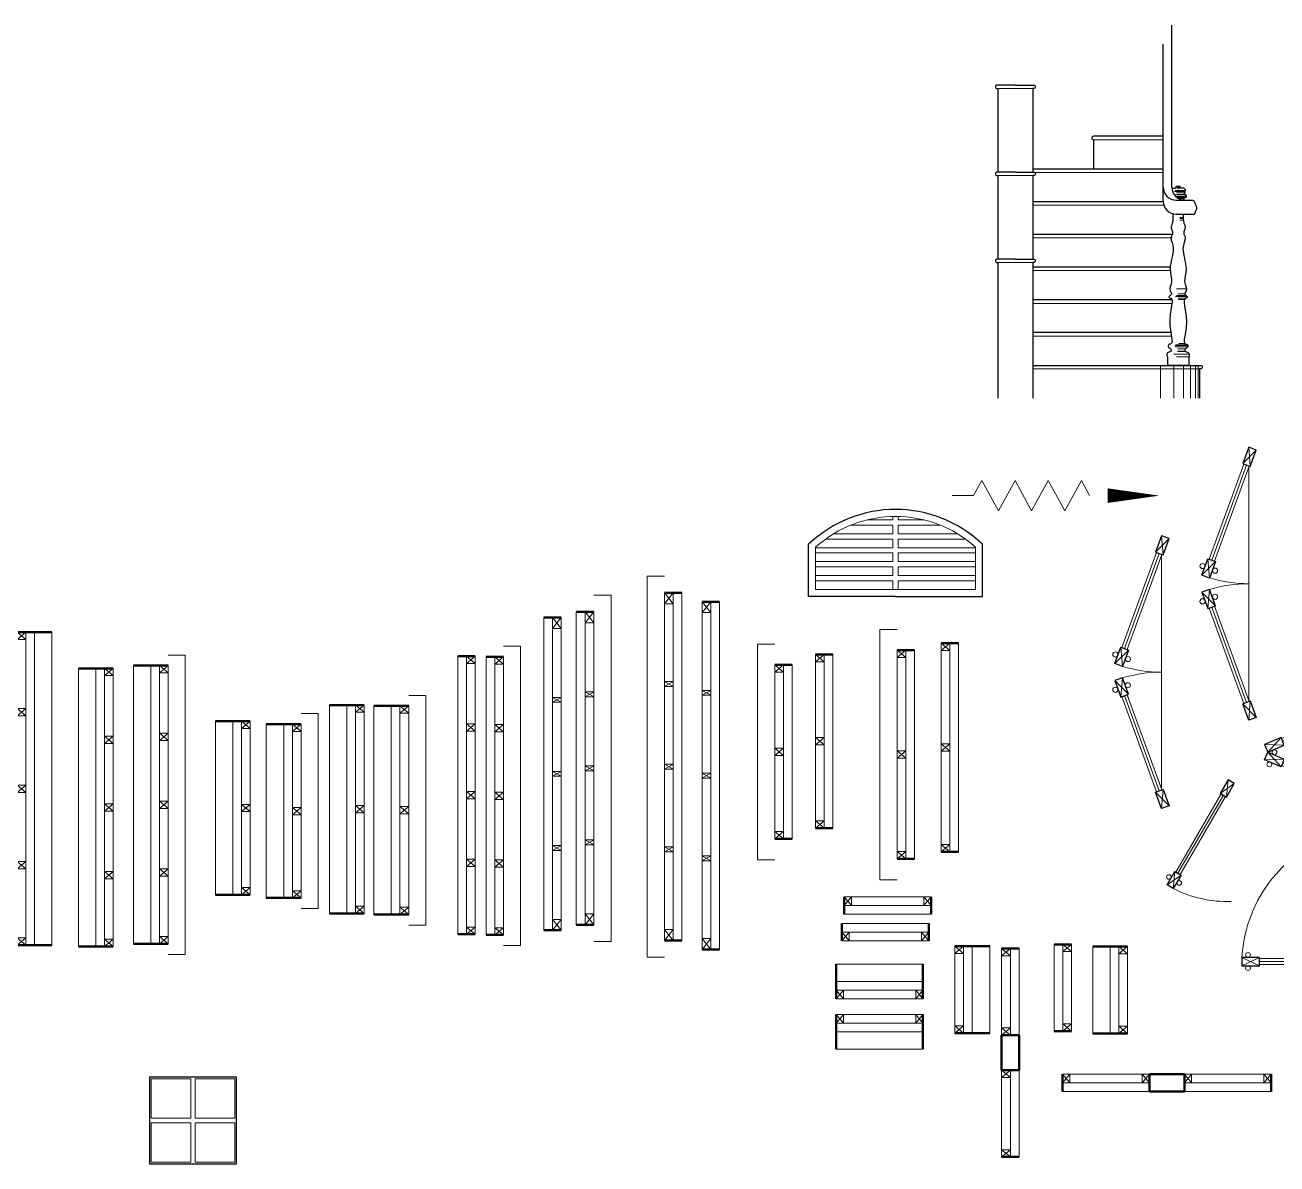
# Model space of a CAD drawing. Header units: millimetres. Extents: x -37049 to 129367, y 25385 to 90033.
# Drawn here: x 39262 to 46464, y 49286 to 55837 of the extents above; entities that cross this region are included whole.
import ezdxf

# ---------------------------------------------------------------- set-up
doc = ezdxf.new("R2010")
doc.units = ezdxf.units.MM
doc.header["$MEASUREMENT"] = 0
for name, color, linetype, lineweight in [('NCUA', 4, 'Continuous', 20), ('NCUAMANH', 32, 'Continuous', 9), ('NMANH3', 25, 'Continuous', 9), ('NSMANH1', 44, 'Continuous', 5), ('NTHAY1', 61, 'Continuous', 25), ('NTHAY2', 51, 'Continuous', 25), ('NTHAY4', 21, 'Continuous', 25), ('Ntuong1', 140, 'Continuous', 50), ('Ntuong2', 150, 'Continuous', 50)]:
    doc.layers.add(name, color=color, linetype=linetype, lineweight=lineweight)

# ---------------------------------------------------------------- blocks, each defined once
blk = doc.blocks.new('A$C45144634')
at = {"layer": 'NMANH3'}
for p, q in [((335.7, 440), (485, 440)), ((485, 440), (484.3, 459.5)), ((515, 440), (515.7, 459.5)), ((664.3, 440), (515, 440)), ((243.1, 410), (485, 410)), ((485, 410), (485, 360)), ((756.9, 410), (515, 410)), ((515, 410), (515, 360)), ((98.5, 330), (485, 330)), ((143.6, 360), (485, 360)), ((485, 330), (485, 280)), ((856.4, 360), (515, 360)), ((901.5, 330), (515, 330)), ((515, 330), (515, 280)), ((40, 40), (40, 282.6)), ((40, 280), (485, 280)), ((40, 250), (485, 250)), ((485, 250), (485, 200)), ((960, 280), (515, 280)), ((960, 250), (515, 250)), ((515, 250), (515, 200)), ((960, 40), (960, 282.6)), ((40, 200), (485, 200)), ((40, 170), (485, 170)), ((485, 170), (485, 120)), ((960, 200), (515, 200)), ((960, 170), (515, 170)), ((515, 170), (515, 120)), ((40, 120), (485, 120)), ((40, 90), (485, 90)), ((485, 90), (485, 40)), ((960, 120), (515, 120)), ((960, 90), (515, 90)), ((515, 90), (515, 40)), ((510, 40), (40, 40)), ((510, 40), (960, 40))]:
    blk.add_line(p, q, dxfattribs=at)
blk.add_arc((500, -225), 685, 47.81452, 132.18548, dxfattribs=at)
at = {"layer": 'NTHAY2'}
for p, q in [((0, 0), (0, 300)), ((1000, 0), (1000, 300)), ((500, 0), (0, 0)), ((500, 0), (1000, 0))]:
    blk.add_line(p, q, dxfattribs=at)
blk.add_arc((500, -225), 725, 46.39718, 133.60282, dxfattribs=at)
blk = doc.blocks.new('A$C323E2492')
at = {"layer": 'NCUA', "color": 52, "lineweight": 13}
for points in [[(237.5, 490), (10, 490), (10, 262.5), (237.5, 262.5)], [(490, 490), (262.5, 490), (262.5, 262.5), (490, 262.5)], [(237.5, 237.5), (10, 237.5), (10, 10), (237.5, 10)], [(490, 237.5), (262.5, 237.5), (262.5, 10), (490, 10)]]:
    blk.add_lwpolyline(points, close=True, dxfattribs=at)
at = {"layer": 'NTHAY2'}
blk.add_lwpolyline([(500, 500), (0, 500), (0, 0), (500, 0)], close=True, dxfattribs=at)
blk = doc.blocks.new('A$C58437259')
at = {"layer": 'NCUA'}
for p, q in [((0, 0), (0, 1600)), ((200, 1600), (0, 1600)), ((100, 0), (100, 1600)), ((200, 1558), (150, 1600)), ((200, 1600), (150, 1558)), ((200, 0), (200, 1600)), ((150, 1558), (150, 1210.5)), ((200, 1168.5), (150, 1210.5)), ((200, 1210.5), (150, 1168.5)), ((150, 1168.5), (150, 821)), ((200, 821), (150, 779)), ((200, 779), (150, 821)), ((150, 431.5), (150, 779)), ((200, 389.5), (150, 431.5)), ((200, 431.5), (150, 389.5)), ((150, 42), (150, 389.5)), ((200, 0), (0, 0)), ((200, 0), (150, 42)), ((200, 42), (150, 0))]:
    blk.add_line(p, q, dxfattribs=at)
for points in [[(200, 1600), (200, 1558), (150, 1558), (150, 1600)], [(200, 1168.5), (200, 1210.5), (150, 1210.5), (150, 1168.5)], [(200, 821), (200, 779), (150, 779), (150, 821)], [(200, 431.5), (200, 389.5), (150, 389.5), (150, 431.5)], [(200, 0), (200, 42), (150, 42), (150, 0)]]:
    blk.add_lwpolyline(points, close=True, dxfattribs=at)
at = {"layer": 'Ntuong1'}
for p, q in [((200, 1600), (0, 1600)), ((0, 1600), (200, 1600)), ((200, 0), (0, 0)), ((0, 0), (200, 0))]:
    blk.add_line(p, q, dxfattribs=at)
blk = doc.blocks.new('A$C73177C0D')
at = {"layer": 'NCUA'}
for p, q in [((0, 61), (0, 1661)), ((200, 1661), (0, 1661)), ((100, 61), (100, 1661)), ((200, 1619), (150, 1661)), ((200, 1661), (150, 1619)), ((200, 61), (200, 1661)), ((150, 1619), (150, 1271.5)), ((200, 1229.5), (150, 1271.5)), ((200, 1271.5), (150, 1229.5)), ((150, 1229.5), (150, 882)), ((200, 882), (150, 840)), ((200, 840), (150, 882)), ((150, 492.5), (150, 840)), ((200, 450.5), (150, 492.5)), ((200, 492.5), (150, 450.5)), ((150, 103), (150, 450.5)), ((200, 61), (150, 103)), ((200, 103), (150, 61)), ((200, 61), (0, 61))]:
    blk.add_line(p, q, dxfattribs=at)
for points in [[(200, 1661), (200, 1619), (150, 1619), (150, 1661)], [(200, 1229.5), (200, 1271.5), (150, 1271.5), (150, 1229.5)], [(200, 882), (200, 840), (150, 840), (150, 882)], [(200, 492.5), (200, 450.5), (150, 450.5), (150, 492.5)], [(200, 61), (200, 103), (150, 103), (150, 61)]]:
    blk.add_lwpolyline(points, close=True, dxfattribs=at)
for points in [[(200, 1722), (298, 1722), (298, 861)], [(200, 0), (298, 0), (298, 861)]]:
    blk.add_lwpolyline(points, dxfattribs=at)
at = {"layer": 'Ntuong1'}
for p, q in [((200, 1661), (0, 1661)), ((0, 1661), (200, 1661)), ((200, 61), (0, 61)), ((0, 61), (200, 61))]:
    blk.add_line(p, q, dxfattribs=at)
blk = doc.blocks.new('A$C170B5E19')
at = {"layer": 'NCUA'}
for p, q in [((0, 1000), (0, 0)), ((200, 1000), (0, 1000)), ((100, 0), (100, 1000)), ((200, 958), (150, 1000)), ((200, 1000), (150, 958)), ((150, 958), (150, 521)), ((200, 1000), (200, 0)), ((200, 479), (150, 521)), ((200, 521), (150, 479)), ((150, 479), (150, 42)), ((200, 0), (0, 0)), ((200, 42), (150, 0)), ((200, 0), (150, 42))]:
    blk.add_line(p, q, dxfattribs=at)
for points in [[(200, 1000), (200, 958), (150, 958), (150, 1000)], [(200, 479), (200, 521), (150, 521), (150, 479)], [(200, 0), (200, 42), (150, 42), (150, 0)]]:
    blk.add_lwpolyline(points, close=True, dxfattribs=at)
at = {"layer": 'Ntuong1'}
for p, q in [((200, 1000), (0, 1000)), ((0, 1000), (200, 1000)), ((200, 0), (0, 0)), ((0, 0), (200, 0))]:
    blk.add_line(p, q, dxfattribs=at)
blk = doc.blocks.new('A$C53C81964')
at = {"layer": 'NCUA'}
for p, q in [((0, 1061), (0, 61)), ((200, 1061), (0, 1061)), ((100, 61), (100, 1061)), ((200, 1019), (150, 1061)), ((200, 1061), (150, 1019)), ((150, 1019), (150, 582)), ((200, 1061), (200, 61)), ((200, 540), (150, 582)), ((200, 582), (150, 540)), ((150, 540), (150, 103)), ((200, 103), (150, 61)), ((200, 61), (150, 103)), ((200, 61), (0, 61))]:
    blk.add_line(p, q, dxfattribs=at)
for points in [[(200, 1122), (298, 1122), (298, 561)], [(200, 0), (298, 0), (298, 561)]]:
    blk.add_lwpolyline(points, dxfattribs=at)
for points in [[(200, 1061), (200, 1019), (150, 1019), (150, 1061)], [(200, 540), (200, 582), (150, 582), (150, 540)], [(200, 61), (200, 103), (150, 103), (150, 61)]]:
    blk.add_lwpolyline(points, close=True, dxfattribs=at)
at = {"layer": 'Ntuong1'}
for p, q in [((200, 1061), (0, 1061)), ((0, 1061), (200, 1060.6)), ((0, 61), (200, 61))]:
    blk.add_line(p, q, dxfattribs=at)
blk = doc.blocks.new('A$C7F076B65')
at = {"layer": 'NCUA'}
for p, q in [((0, 1200), (0, 0)), ((200, 1200), (0, 1200)), ((100, 0), (100, 1200)), ((200, 1158), (150, 1200)), ((200, 1200), (150, 1158)), ((150, 1158), (150, 621)), ((200, 1200), (200, 0)), ((200, 579), (150, 621)), ((200, 621), (150, 579)), ((150, 579), (150, 42)), ((200, 0), (0, 0)), ((200, 42), (150, 0)), ((200, 0), (150, 42))]:
    blk.add_line(p, q, dxfattribs=at)
for points in [[(200, 1200), (200, 1158), (150, 1158), (150, 1200)], [(200, 579), (200, 621), (150, 621), (150, 579)], [(200, 0), (200, 42), (150, 42), (150, 0)]]:
    blk.add_lwpolyline(points, close=True, dxfattribs=at)
at = {"layer": 'Ntuong1'}
for p, q in [((200, 1200), (0, 1200)), ((0, 1200), (200, 1200)), ((0, 0), (200, 0))]:
    blk.add_line(p, q, dxfattribs=at)
blk = doc.blocks.new('A$C4C667D41')
at = {"layer": 'NCUA'}
for p, q in [((0, 1261), (0, 61)), ((200, 1261), (0, 1261)), ((100, 61), (100, 1261)), ((200, 1219), (150, 1261)), ((200, 1261), (150, 1219)), ((200, 1261), (200, 61)), ((150, 1219), (150, 682)), ((200, 640), (150, 682)), ((200, 682), (150, 640)), ((150, 640), (150, 103)), ((200, 103), (150, 61)), ((200, 61), (150, 103)), ((200, 61), (0, 61))]:
    blk.add_line(p, q, dxfattribs=at)
for points in [[(200, 1322), (298, 1322), (298, 661)], [(200, 0), (298, 0), (298, 661)]]:
    blk.add_lwpolyline(points, dxfattribs=at)
for points in [[(200, 1261), (200, 1219), (150, 1219), (150, 1261)], [(200, 640), (200, 682), (150, 682), (150, 640)], [(200, 61), (200, 103), (150, 103), (150, 61)]]:
    blk.add_lwpolyline(points, close=True, dxfattribs=at)
at = {"layer": 'Ntuong1'}
for p, q in [((200, 1261), (0, 1261)), ((0, 1261), (200, 1261)), ((0, 61), (200, 61))]:
    blk.add_line(p, q, dxfattribs=at)
blk = doc.blocks.new('A$C469572CA')
at = {"layer": 'NCUA'}
for p, q in [((0, 1800), (0, 0)), ((100, 1800), (0, 1800)), ((100, 1800), (50, 1737.1)), ((100, 1737.1), (50, 1800)), ((50, 1737.1), (50, 62.9)), ((100, 62.9), (100, 1737.1)), ((100, 1311.5), (50, 1339.9)), ((100, 1339.9), (50, 1311.5)), ((100, 885.8), (50, 914.2)), ((100, 914.2), (50, 885.8)), ((100, 488.5), (50, 460.1)), ((100, 460.1), (50, 488.5)), ((100, 0), (0, 0)), ((100, 0), (50, 62.9)), ((100, 62.9), (50, 0))]:
    blk.add_line(p, q, dxfattribs=at)
for points in [[(100, 1737.1), (50, 1737.1), (50, 1800), (100, 1800)], [(100, 1311.5), (50, 1311.5), (50, 1339.9), (100, 1339.9)], [(100, 885.8), (50, 885.8), (50, 914.2), (100, 914.2)], [(100, 488.5), (50, 488.5), (50, 460.1), (100, 460.1)], [(100, 0), (50, 0), (50, 62.9), (100, 62.9)]]:
    blk.add_lwpolyline(points, close=True, dxfattribs=at)
at = {"layer": 'Ntuong1'}
for p, q in [((0, 1800), (100, 1800)), ((0, 0), (100, 0))]:
    blk.add_line(p, q, dxfattribs=at)
blk = doc.blocks.new('A$C75F133D4')
at = {"layer": 'NCUA'}
for p, q in [((0, 1896), (0, 96)), ((100, 1896), (0, 1896)), ((100, 1896), (50, 1833.1)), ((100, 1833.1), (50, 1896)), ((50, 1833.1), (50, 158.9)), ((100, 158.9), (100, 1833.1)), ((100, 1407.5), (50, 1435.9)), ((100, 1435.9), (50, 1407.5)), ((100, 981.8), (50, 1010.2)), ((100, 1010.2), (50, 981.8)), ((100, 584.6), (50, 556.2)), ((100, 556.2), (50, 584.6)), ((100, 96), (50, 158.9)), ((100, 158.9), (50, 96)), ((100, 96), (0, 96))]:
    blk.add_line(p, q, dxfattribs=at)
for points in [[(100, 1992.1), (200, 1992.1), (200, 996)], [(100, 0), (200, 0), (200, 996)]]:
    blk.add_lwpolyline(points, dxfattribs=at)
for points in [[(100, 1833.1), (50, 1833.1), (50, 1896), (100, 1896)], [(100, 1407.5), (50, 1407.5), (50, 1435.9), (100, 1435.9)], [(100, 981.8), (50, 981.8), (50, 1010.2), (100, 1010.2)], [(100, 584.6), (50, 584.6), (50, 556.2), (100, 556.2)], [(100, 96), (50, 96), (50, 158.9), (100, 158.9)]]:
    blk.add_lwpolyline(points, close=True, dxfattribs=at)
at = {"layer": 'Ntuong1'}
for p, q in [((0, 1896), (100, 1896)), ((0, 96), (100, 96))]:
    blk.add_line(p, q, dxfattribs=at)
blk = doc.blocks.new('A$C481375D1')
at = {"layer": 'NCUA'}
for p, q in [((100, 2096), (150, 2033.1)), ((100, 2033.1), (150, 2096)), ((200, 2096), (100, 2096)), ((200, 2096), (200, 96)), ((100, 158.9), (100, 2033.1)), ((150, 2033.1), (150, 158.9)), ((100, 1585.9), (150, 1557.5)), ((100, 1557.5), (150, 1585.9)), ((100, 1081.8), (150, 1110.2)), ((100, 1110.2), (150, 1081.8)), ((100, 634.6), (150, 606.2)), ((100, 606.2), (150, 634.6)), ((100, 96), (150, 158.9)), ((100, 158.9), (150, 96)), ((200, 96), (100, 96))]:
    blk.add_line(p, q, dxfattribs=at)
for points in [[(100, 2192.1), (0, 2192.1), (0, 1096)], [(100, 0), (0, 0), (0, 1096)]]:
    blk.add_lwpolyline(points, dxfattribs=at)
for points in [[(100, 2033.1), (150, 2033.1), (150, 2096), (100, 2096)], [(100, 1557.5), (150, 1557.5), (150, 1585.9), (100, 1585.9)], [(100, 1081.8), (150, 1081.8), (150, 1110.2), (100, 1110.2)], [(100, 634.6), (150, 634.6), (150, 606.2), (100, 606.2)], [(100, 96), (150, 96), (150, 158.9), (100, 158.9)]]:
    blk.add_lwpolyline(points, close=True, dxfattribs=at)
at = {"layer": 'Ntuong1'}
for p, q in [((200, 2096), (100, 2096)), ((200, 96), (100, 96))]:
    blk.add_line(p, q, dxfattribs=at)
blk = doc.blocks.new('A$C709969EC')
at = {"layer": 'NCUA'}
for p, q in [((0, 2000), (50, 1937.1)), ((0, 1937.1), (50, 2000)), ((100, 2000), (0, 2000)), ((100, 2000), (100, 0)), ((0, 62.9), (0, 1937.1)), ((50, 1937.1), (50, 62.9)), ((0, 1489.9), (50, 1461.5)), ((0, 1461.5), (50, 1489.9)), ((0, 985.8), (50, 1014.2)), ((0, 1014.2), (50, 985.8)), ((0, 538.5), (50, 510.1)), ((0, 510.1), (50, 538.5)), ((0, 0), (50, 62.9)), ((0, 62.9), (50, 0)), ((100, 0), (0, 0))]:
    blk.add_line(p, q, dxfattribs=at)
for points in [[(0, 1937.1), (50, 1937.1), (50, 2000), (0, 2000)], [(0, 1461.5), (50, 1461.5), (50, 1489.9), (0, 1489.9)], [(0, 985.8), (50, 985.8), (50, 1014.2), (0, 1014.2)], [(0, 538.5), (50, 538.5), (50, 510.1), (0, 510.1)], [(0, 0), (50, 0), (50, 62.9), (0, 62.9)]]:
    blk.add_lwpolyline(points, close=True, dxfattribs=at)
at = {"layer": 'Ntuong1'}
for p, q in [((100, 2000), (0, 2000)), ((100, 0), (0, 0))]:
    blk.add_line(p, q, dxfattribs=at)
blk = doc.blocks.new('A$C072D05A1')
at = {"layer": 'NCUA'}
for p, q in [((0, 1000), (0, 0)), ((0, 1000), (50, 958)), ((0, 958), (50, 1000)), ((100, 1000), (0, 1000)), ((50, 958), (50, 521)), ((100, 0), (100, 1000)), ((0, 521), (50, 479)), ((0, 479), (50, 521)), ((50, 479), (50, 42)), ((0, 0), (50, 42)), ((0, 42), (50, 0)), ((100, 0), (0, 0))]:
    blk.add_line(p, q, dxfattribs=at)
for points in [[(0, 1000), (0, 958), (50, 958), (50, 1000)], [(0, 479), (0, 521), (50, 521), (50, 479)], [(0, 0), (0, 42), (50, 42), (50, 0)]]:
    blk.add_lwpolyline(points, close=True, dxfattribs=at)
at = {"layer": 'Ntuong1'}
for p, q in [((0, 1000), (100, 1000)), ((0, 0), (100, 0))]:
    blk.add_line(p, q, dxfattribs=at)
blk = doc.blocks.new('A$C752A5414')
at = {"layer": 'NCUA'}
for p, q in [((0, 1200), (0, 0)), ((0, 1200), (50, 1158)), ((0, 1158), (50, 1200)), ((100, 1200), (0, 1200)), ((50, 1158), (50, 621)), ((100, 0), (100, 1200)), ((0, 621), (50, 579)), ((0, 579), (50, 621)), ((50, 579), (50, 42)), ((0, 0), (50, 42)), ((0, 42), (50, 0)), ((100, 0), (0, 0))]:
    blk.add_line(p, q, dxfattribs=at)
for points in [[(0, 1200), (0, 1158), (50, 1158), (50, 1200)], [(0, 579), (0, 621), (50, 621), (50, 579)], [(0, 0), (0, 42), (50, 42), (50, 0)]]:
    blk.add_lwpolyline(points, close=True, dxfattribs=at)
at = {"layer": 'Ntuong1'}
for p, q in [((0, 1200), (100, 1200)), ((0, 0), (100, 0))]:
    blk.add_line(p, q, dxfattribs=at)
blk = doc.blocks.new('A$C0E592BB2')
at = {"layer": 'NCUA'}
for p, q in [((0, 100), (42, 50)), ((42, 100), (0, 50)), ((0, 100), (0, 0)), ((42, 100), (458, 100)), ((458, 100), (500, 50)), ((500, 100), (458, 50)), ((500, 100), (500, 0)), ((0, 0), (500, 0)), ((42, 50), (458, 50))]:
    blk.add_line(p, q, dxfattribs=at)
for points in [[(0, 100), (42, 100), (42, 50), (0, 50)], [(458, 100), (500, 100), (500, 50), (458, 50)]]:
    blk.add_lwpolyline(points, close=True, dxfattribs=at)
at = {"layer": 'Ntuong1'}
for p, q in [((0, 0), (0, 100)), ((500, 0), (500, 100))]:
    blk.add_line(p, q, dxfattribs=at)
blk = doc.blocks.new('A$C3B9C2EAB')
at = {"layer": 'NCUA'}
for p, q in [((0, 100), (500, 100)), ((0, 100), (0, 0)), ((500, 100), (500, 0)), ((0, 0), (42, 50)), ((42, 0), (0, 50)), ((42, 50), (458, 50)), ((42, 0), (458, 0)), ((458, 0), (500, 50)), ((500, 0), (458, 50))]:
    blk.add_line(p, q, dxfattribs=at)
for points in [[(0, 0), (42, 0), (42, 50), (0, 50)], [(458, 0), (500, 0), (500, 50), (458, 50)]]:
    blk.add_lwpolyline(points, close=True, dxfattribs=at)
at = {"layer": 'Ntuong1'}
for p, q in [((0, 100), (0, 0)), ((500, 100), (500, 0))]:
    blk.add_line(p, q, dxfattribs=at)
blk = doc.blocks.new('A$C1D0C2B6E')
at = {"layer": 'NCUA'}
for p, q in [((0, 200), (500, 200)), ((0, 200), (0, 0)), ((500, 200), (500, 0)), ((0, 100), (500, 100)), ((0, 0), (42, 50)), ((42, 0), (0, 50)), ((42, 50), (458, 50)), ((42, 0), (458, 0)), ((458, 0), (500, 50)), ((500, 0), (458, 50))]:
    blk.add_line(p, q, dxfattribs=at)
for points in [[(0, 0), (42, 0), (42, 50), (0, 50)], [(458, 0), (500, 0), (500, 50), (458, 50)]]:
    blk.add_lwpolyline(points, close=True, dxfattribs=at)
at = {"layer": 'Ntuong1'}
for p, q in [((0, 200), (0, 0)), ((500, 200), (500, 0))]:
    blk.add_line(p, q, dxfattribs=at)
blk = doc.blocks.new('A$C23290507')
at = {"layer": 'NCUA'}
for p, q in [((0, 200), (42, 150)), ((42, 200), (0, 150)), ((0, 200), (0, 0)), ((42, 200), (458, 200)), ((42, 150), (458, 150)), ((458, 200), (500, 150)), ((500, 200), (458, 150)), ((500, 200), (500, 0)), ((0, 100), (500, 100)), ((0, 0), (500, 0))]:
    blk.add_line(p, q, dxfattribs=at)
for points in [[(0, 200), (42, 200), (42, 150), (0, 150)], [(458, 200), (500, 200), (500, 150), (458, 150)]]:
    blk.add_lwpolyline(points, close=True, dxfattribs=at)
at = {"layer": 'Ntuong1'}
for p, q in [((0, 0), (0, 200)), ((500, 0), (500, 200))]:
    blk.add_line(p, q, dxfattribs=at)
blk = doc.blocks.new('A$C2F32008E')
at = {"layer": 'NCUA'}
for p, q in [((0, 500), (50, 458)), ((0, 458), (50, 500)), ((0, 500), (200, 500)), ((0, 458), (0, 42)), ((50, 458), (50, 42)), ((100, 500), (100, 0)), ((200, 500), (200, 0)), ((0, 42), (50, 0)), ((0, 0), (50, 42)), ((0, 0), (200, 0))]:
    blk.add_line(p, q, dxfattribs=at)
for points in [[(0, 500), (0, 458), (50, 458), (50, 500)], [(0, 42), (0, 0), (50, 0), (50, 42)]]:
    blk.add_lwpolyline(points, close=True, dxfattribs=at)
at = {"layer": 'Ntuong1'}
for p, q in [((200, 500), (0, 500)), ((200, 0), (0, 0))]:
    blk.add_line(p, q, dxfattribs=at)
blk = doc.blocks.new('A$C1F504336')
at = {"layer": 'NCUA'}
for p, q in [((0, 500), (50, 458)), ((0, 458), (50, 500)), ((0, 500), (100, 500)), ((0, 458), (0, 42)), ((50, 458), (50, 42)), ((100, 500), (100, 0)), ((0, 42), (50, 0)), ((0, 0), (50, 42)), ((0, 0), (100, 0))]:
    blk.add_line(p, q, dxfattribs=at)
for points in [[(0, 500), (0, 458), (50, 458), (50, 500)], [(0, 42), (0, 0), (50, 0), (50, 42)]]:
    blk.add_lwpolyline(points, close=True, dxfattribs=at)
at = {"layer": 'Ntuong1'}
for p, q in [((100, 500), (0, 500)), ((100, 0), (0, 0))]:
    blk.add_line(p, q, dxfattribs=at)
blk = doc.blocks.new('A$C6CEE2DB8')
at = {"layer": 'NCUA'}
for p, q in [((0, 500), (0, 0)), ((0, 500), (100, 500)), ((100, 500), (50, 458)), ((100, 458), (50, 500)), ((50, 458), (50, 42)), ((100, 458), (100, 42)), ((0, 0), (100, 0)), ((100, 42), (50, 0)), ((100, 0), (50, 42))]:
    blk.add_line(p, q, dxfattribs=at)
for points in [[(100, 500), (100, 458), (50, 458), (50, 500)], [(100, 42), (100, 0), (50, 0), (50, 42)]]:
    blk.add_lwpolyline(points, close=True, dxfattribs=at)
at = {"layer": 'Ntuong1'}
for p, q in [((0, 500), (100, 500)), ((0, 0), (100, 0))]:
    blk.add_line(p, q, dxfattribs=at)
blk = doc.blocks.new('A$C76F3682A')
at = {"layer": 'NCUA'}
for p, q in [((0, 500), (0, 0)), ((0, 500), (200, 500)), ((100, 500), (100, 0)), ((200, 500), (150, 458)), ((200, 458), (150, 500)), ((150, 458), (150, 42)), ((200, 458), (200, 42)), ((0, 0), (200, 0)), ((200, 42), (150, 0)), ((200, 0), (150, 42))]:
    blk.add_line(p, q, dxfattribs=at)
for points in [[(200, 500), (200, 458), (150, 458), (150, 500)], [(200, 42), (200, 0), (150, 0), (150, 42)]]:
    blk.add_lwpolyline(points, close=True, dxfattribs=at)
at = {"layer": 'Ntuong1'}
for p, q in [((0, 500), (200, 500)), ((0, 0), (200, 0))]:
    blk.add_line(p, q, dxfattribs=at)
blk = doc.blocks.new('A$C73171B55')
at = {"layer": 'NCUA'}
for p, q in [((0, 0), (0, 1800)), ((0, 1800), (200, 1800)), ((100, 0), (100, 1800)), ((200, 1758), (150, 1800)), ((200, 1800), (150, 1758)), ((150, 1758), (150, 1360.5)), ((200, 0), (200, 1800)), ((200, 1318.5), (150, 1360.5)), ((200, 1360.5), (150, 1318.5)), ((150, 1318.5), (150, 921)), ((200, 921), (150, 879)), ((200, 879), (150, 921)), ((150, 481.5), (150, 879)), ((200, 439.5), (150, 481.5)), ((200, 481.5), (150, 439.5)), ((150, 42), (150, 439.5)), ((0, 0), (200, 0)), ((200, 0), (150, 42)), ((200, 42), (150, 0))]:
    blk.add_line(p, q, dxfattribs=at)
for points in [[(200, 1800), (200, 1758), (150, 1758), (150, 1800)], [(200, 1318.5), (200, 1360.5), (150, 1360.5), (150, 1318.5)], [(200, 921), (200, 879), (150, 879), (150, 921)], [(200, 481.5), (200, 439.5), (150, 439.5), (150, 481.5)], [(200, 0), (200, 42), (150, 42), (150, 0)]]:
    blk.add_lwpolyline(points, close=True, dxfattribs=at)
at = {"layer": 'Ntuong1'}
for p, q in [((200, 1800), (0, 1800)), ((200, 1800), (0, 1800)), ((200, 0), (0, 0)), ((200, 0), (0, 0))]:
    blk.add_line(p, q, dxfattribs=at)
blk = doc.blocks.new('A$C492E104C')
at = {"layer": 'NCUA', "lineweight": 30}
for points in [[(356.1, 601.8), (403.1, 678.1), (367.6, 700), (320.6, 623.7)], [(83.6, 159.5), (36.6, 83.2), (1, 105.1), (48, 181.4)]]:
    blk.add_lwpolyline(points, close=True, dxfattribs=at)
at = {"layer": 'NCUA'}
blk.add_lwpolyline([(350.8, 605.1), (78.2, 162.8), (53.4, 178.1), (326, 620.4)], close=True, dxfattribs=at)
for centre in [(13.3, 150.5), (71.5, 114.6)]:
    blk.add_circle(centre, 13.3, dxfattribs=at)
at = {"layer": 'NCUAMANH'}
for p, q in [((320.6, 623.7), (403.1, 678.1)), ((367.6, 700), (356.1, 601.8)), ((65.8, 170.5), (338.4, 612.8)), ((1, 105.1), (83.6, 159.5)), ((48, 181.4), (36.6, 83.2))]:
    blk.add_line(p, q, dxfattribs=at)
blk.add_arc((367.6, 700), 700, 241.77692, 270, dxfattribs=at)
blk = doc.blocks.new('A$C5E36004C')
at = {"layer": 'NCUA'}
for points in [[(97, 434.3), (643.3, 667.1), (656.3, 636.5), (110.1, 403.7)], [(643.3, 46.8), (97, 279.5), (110.1, 310.1), (656.3, 77.4)]]:
    blk.add_lwpolyline(points, close=True, dxfattribs=at)
at = {"layer": 'NCUA', "lineweight": 30}
for points in [[(640.5, 673.7), (734.7, 713.9), (753.4, 669.9), (659.2, 629.8)], [(94.2, 441), (0, 400.8), (18.7, 356.9), (112.9, 397.1)], [(94.2, 272.9), (0, 313), (18.7, 356.9), (112.9, 316.8)], [(640.5, 40.1), (734.7, 0), (753.4, 43.9), (659.2, 84.1)]]:
    blk.add_lwpolyline(points, close=True, dxfattribs=at)
at = {"layer": 'NCUA'}
for centre in [(696.7, 712.7), (726.3, 643.3), (56.7, 355.8), (27.1, 286.4)]:
    blk.add_circle(centre, 13.7, dxfattribs=at)
at = {"layer": 'NCUAMANH'}
for p, q in [((103.6, 419), (649.8, 651.8)), ((753.4, 669.9), (640.5, 673.7)), ((659.2, 629.8), (734.7, 713.9)), ((18.7, 356.9), (94.2, 441)), ((112.9, 397.1), (0, 400.8)), ((112.9, 316.8), (0, 313)), ((18.7, 356.9), (94.2, 272.9)), ((103.6, 294.8), (649.8, 62.1)), ((659.2, 84.1), (734.7, 0)), ((753.4, 43.9), (640.5, 40.1))]:
    blk.add_line(p, q, dxfattribs=at)
blk = doc.blocks.new('A$C6AD82CF7')
at = {"layer": 'NCUA', "lineweight": 30}
for points in [[(90.1, 657.8), (55.6, 752.2), (11.6, 736.1), (46.1, 641.7)], [(289.8, 110.4), (324.3, 16.1), (280.3, 0), (245.8, 94.4)]]:
    blk.add_lwpolyline(points, close=True, dxfattribs=at)
at = {"layer": 'NCUA'}
blk.add_lwpolyline([(283.2, 108), (83.4, 655.3), (52.7, 644.1), (252.5, 96.8)], close=True, dxfattribs=at)
at = {"layer": 'NCUAMANH'}
for p, q in [((11.6, 736.1), (90.1, 657.8)), ((46.1, 641.7), (55.6, 752.2)), ((267.8, 102.4), (68.1, 649.7)), ((245.8, 94.4), (324.3, 16.1)), ((280.3, 0), (289.8, 110.4))]:
    blk.add_line(p, q, dxfattribs=at)
for centre in [(87, 709.8), (14.9, 683.5)]:
    blk.add_circle(centre, 14.9, dxfattribs=at)
blk.add_arc((280.3, 0), 785, 89.95935, 106.63106, dxfattribs=at)
at = {"layer": 'NMANH3', "lineweight": 13}
blk.add_line((280.8, 785), (280.8, 114.4), dxfattribs=at)
blk = doc.blocks.new('A$C44C5788C')
at = {"layer": 'NTHAY1', "xscale": -1, "rotation": 180}
blk.add_blockref('A$C6AD82CF7', (0, 1570), dxfattribs=at)
at = {"layer": 'NTHAY1'}
blk.add_blockref('A$C6AD82CF7', (0, 0), dxfattribs=at)
blk = doc.blocks.new('A$C25065D58')
at = {"layer": 'NCUA'}
for p, q in [((100.1, 1320.5), (100.1, 120.5)), ((100.1, 1320.5), (150.1, 1278.5)), ((100.1, 1278.5), (150.1, 1320.5)), ((200.1, 1320.5), (100.1, 1320.5)), ((200.1, 120.5), (200.1, 1320.5)), ((150.1, 1278.5), (150.1, 741.5)), ((100.1, 741.5), (150.1, 699.5)), ((100.1, 699.5), (150.1, 741.5)), ((150.1, 699.5), (150.1, 162.5)), ((100.1, 120.5), (150.1, 162.5)), ((100.1, 162.5), (150.1, 120.5)), ((200.1, 120.5), (100.1, 120.5))]:
    blk.add_line(p, q, dxfattribs=at)
for points in [[(100.1, 1440.7), (0.1, 1440.7), (0, 720.4)], [(100.1, 0), (0.1, 0), (0, 720.4)]]:
    blk.add_lwpolyline(points, dxfattribs=at)
for points in [[(100.1, 1320.5), (100.1, 1278.5), (150.1, 1278.5), (150.1, 1320.5)], [(100.1, 699.5), (100.1, 741.5), (150.1, 741.5), (150.1, 699.5)], [(100.1, 120.5), (100.1, 162.5), (150.1, 162.5), (150.1, 120.5)]]:
    blk.add_lwpolyline(points, close=True, dxfattribs=at)
at = {"layer": 'Ntuong1'}
for p, q in [((100.1, 1320.5), (200.1, 1320.5)), ((100.1, 120.5), (200.1, 120.5))]:
    blk.add_line(p, q, dxfattribs=at)
blk = doc.blocks.new('A$C638F6655')
at = {"layer": 'NCUA'}
for p, q in [((100.1, 1120.5), (100.1, 120.5)), ((100.1, 1120.5), (150.1, 1078.5)), ((100.1, 1078.5), (150.1, 1120.5)), ((200.1, 1120.5), (100.1, 1120.5)), ((200.1, 120.5), (200.1, 1120.5)), ((150.1, 1078.5), (150.1, 641.5)), ((100.1, 641.5), (150.1, 599.5)), ((100.1, 599.5), (150.1, 641.5)), ((150.1, 599.5), (150.1, 162.5)), ((100.1, 120.5), (150.1, 162.5)), ((100.1, 162.5), (150.1, 120.5)), ((200.1, 120.5), (100.1, 120.5))]:
    blk.add_line(p, q, dxfattribs=at)
for points in [[(100.1, 1240.7), (0.1, 1240.7), (0, 620.4)], [(100.1, 0), (0.1, 0), (0, 620.4)]]:
    blk.add_lwpolyline(points, dxfattribs=at)
for points in [[(100.1, 1120.5), (100.1, 1078.5), (150.1, 1078.5), (150.1, 1120.5)], [(100.1, 599.5), (100.1, 641.5), (150.1, 641.5), (150.1, 599.5)], [(100.1, 120.5), (100.1, 162.5), (150.1, 162.5), (150.1, 120.5)]]:
    blk.add_lwpolyline(points, close=True, dxfattribs=at)
at = {"layer": 'Ntuong1'}
for p, q in [((100.1, 1120.5), (200.1, 1120.5)), ((100.1, 120.5), (200.1, 120.5))]:
    blk.add_line(p, q, dxfattribs=at)
blk = doc.blocks.new('A$C6FE40773')
at = {"layer": 'NCUA', "lineweight": 30}
for points in [[(752.3, 696.2), (752.3, 798.6), (800, 798.6), (800, 696.2)], [(752.3, 102.4), (752.3, 0), (800, 0), (800, 102.4)]]:
    blk.add_lwpolyline(points, close=True, dxfattribs=at)
at = {"layer": 'NCUA'}
blk.add_lwpolyline([(759.5, 696.2), (759.5, 102.4), (792.8, 102.4), (792.8, 696.2)], close=True, dxfattribs=at)
for centre in [(738.4, 35.4), (813.9, 35.4)]:
    blk.add_circle(centre, 13.7, dxfattribs=at)
at = {"layer": 'NCUAMANH'}
for p, q in [((800, 696.2), (752.3, 798.6)), ((800, 798.6), (752.3, 696.2)), ((776.1, 696.2), (776.1, 102.4)), ((800, 0), (752.3, 102.4)), ((800, 102.4), (752.3, 0))]:
    blk.add_line(p, q, dxfattribs=at)
blk.add_arc((800, 798.6), 800, 180, 266.57879, dxfattribs=at)
blk = doc.blocks.new('A$C2C322493')
at = {"layer": 'NCUA'}
for p, q in [((0, 0), (0, 1600)), ((100, 1600), (0, 1600)), ((100, 1558), (50, 1600)), ((100, 1600), (50, 1558)), ((100, 0), (100, 1600)), ((50, 1558), (50, 1210.5)), ((100, 1168.5), (50, 1210.5)), ((100, 1210.5), (50, 1168.5)), ((50, 1168.5), (50, 821)), ((100, 821), (50, 779)), ((100, 779), (50, 821)), ((50, 431.5), (50, 779)), ((100, 389.5), (50, 431.5)), ((100, 431.5), (50, 389.5)), ((50, 42), (50, 389.5)), ((100, 0), (0, 0)), ((100, 0), (50, 42)), ((100, 42), (50, 0))]:
    blk.add_line(p, q, dxfattribs=at)
for points in [[(100, 1600), (100, 1558), (50, 1558), (50, 1600)], [(100, 1168.5), (100, 1210.5), (50, 1210.5), (50, 1168.5)], [(100, 821), (100, 779), (50, 779), (50, 821)], [(100, 431.5), (100, 389.5), (50, 389.5), (50, 431.5)], [(100, 0), (100, 42), (50, 42), (50, 0)]]:
    blk.add_lwpolyline(points, close=True, dxfattribs=at)
at = {"layer": 'Ntuong1'}
for p, q in [((100, 1600), (0, 1600)), ((0, 1600), (100, 1600)), ((100, 0), (0, 0)), ((0, 0), (100, 0))]:
    blk.add_line(p, q, dxfattribs=at)
blk = doc.blocks.new('A$C43284530')
at = {"layer": 'NCUA'}
for p, q in [((0, 61), (0, 1661)), ((100, 1661), (0, 1661)), ((100, 1619), (50, 1661)), ((100, 1661), (50, 1619)), ((100, 61), (100, 1661)), ((50, 1619), (50, 1271.5)), ((100, 1229.5), (50, 1271.5)), ((100, 1271.5), (50, 1229.5)), ((50, 1229.5), (50, 882)), ((100, 882), (50, 840)), ((100, 840), (50, 882)), ((50, 492.5), (50, 840)), ((100, 450.5), (50, 492.5)), ((100, 492.5), (50, 450.5)), ((50, 103), (50, 450.5)), ((100, 61), (50, 103)), ((100, 103), (50, 61)), ((100, 61), (0, 61))]:
    blk.add_line(p, q, dxfattribs=at)
for points in [[(100, 1661), (100, 1619), (50, 1619), (50, 1661)], [(100, 1229.5), (100, 1271.5), (50, 1271.5), (50, 1229.5)], [(100, 882), (100, 840), (50, 840), (50, 882)], [(100, 492.5), (100, 450.5), (50, 450.5), (50, 492.5)], [(100, 61), (100, 103), (50, 103), (50, 61)]]:
    blk.add_lwpolyline(points, close=True, dxfattribs=at)
for points in [[(100, 1722), (198, 1722), (198, 861)], [(100, 0), (198, 0), (198, 861)]]:
    blk.add_lwpolyline(points, dxfattribs=at)
at = {"layer": 'Ntuong1'}
for p, q in [((100, 1661), (0, 1661)), ((0, 1661), (100, 1661)), ((100, 61), (0, 61)), ((0, 61), (100, 61))]:
    blk.add_line(p, q, dxfattribs=at)
blk = doc.blocks.new('A$C7C8701DF')
at = {"layer": 'NCUA'}
blk.add_line((124.5, 87.5), (0, 87.5), dxfattribs=at)
for points in [[(124.5, 87.5), (172.1, 175)], [(267.5, 0), (172.1, 175)], [(267.5, 0), (362.8, 175)], [(458.1, 0), (362.8, 175)], [(458.1, 0), (553.5, 175)], [(648.8, 0), (553.5, 175)], [(648.8, 0), (744.1, 175)], [(791.8, 87.5), (744.1, 175)]]:
    blk.add_lwpolyline(points, dxfattribs=at)
blk.add_lwpolyline([(791.8, 87.5, 0, 0, 0), (1191.7, 87.5, 0, 84, 0), (895.1, 87.5, 84, 84, 0)], format="xyseb", dxfattribs=at)

msp = doc.modelspace()

# ---------------------------------------------------------------- linework, layer by layer
at = {"layer": 'DEFPOINTS'}
msp.add_line((45956.4, 53880), (45833.5, 53880), dxfattribs=at)
at = {"layer": 'NMANH3'}
for p, q in [((45932.7, 54879.2), (45874.1, 54879.2)), ((45937.3, 54886.7), (45878.7, 54886.7)), ((45915, 54899.2), (45888.6, 54899.2)), ((45908, 54902.3), (45889.2, 54902.3)), ((45936.5, 54861.5), (45879.3, 54861.5)), ((45944.2, 54851.2), (45882, 54851.2)), ((45935.2, 54872.1), (45886.6, 54872.1)), ((45938.4, 54845.4), (45887.9, 54845.4)), ((45929.4, 54863.4), (45891.9, 54863.4)), ((45929, 54838.8), (45899, 54838.8)), ((45905, 54730.6), (45924.4, 54730.7)), ((45905.1, 54728), (45924.4, 54728.2)), ((45905.2, 54723.8), (45924.6, 54724)), ((45905.2, 54715), (45924.6, 54715.2)), ((45885.6, 54320.3), (45942.3, 54320.3)), ((45880.3, 54275.2), (45947.6, 54275.2)), ((45885.2, 54281.6), (45942.7, 54281.6)), ((45893.5, 54265.5), (45934.4, 54265.5)), ((45895.2, 54291.3), (45932.7, 54291.3)), ((45897.9, 54259.1), (45930, 54259.1)), ((45870.1, 53944.1), (45959.3, 53944.1)), ((45877.5, 53994.1), (45951.9, 53994.1)), ((45878.3, 53985.6), (45951.1, 53985.6)), ((45880.2, 53998.3), (45949.2, 53998.3)), ((45891.4, 53958.8), (45938, 53958.8)), ((45892.6, 53974.6), (45936.8, 53974.6)), ((45894.4, 53962.4), (45935, 53962.4)), ((45899, 54006.3), (45930.5, 54006.3)), ((45885.5, 53928.9), (45957, 53928.9))]:
    msp.add_line(p, q, dxfattribs=at)
at = {"layer": 'NSMANH1', "ltscale": 200}
for p, q in [((44859, 55471.7), (45059, 55471.7)), ((45407.9, 55177.6), (45809.1, 55177.6)), ((44859, 54971.7), (45059, 54971.7)), ((45809.1, 54989.4), (45070.4, 54989.4)), ((45809.1, 54801.1), (45059, 54801.1)), ((45861.6, 54612.9), (45059, 54612.9)), ((44859, 54471.7), (45059, 54471.7)), ((45849.8, 54424.7), (45059, 54424.7)), ((45859.3, 54236.4), (45059, 54236.4)), ((45853, 54048.2), (45059, 54048.2)), ((45793.9, 53880), (45793.9, 53691.7)), ((45869.6, 53880), (45869.6, 53691.7)), ((45926.6, 53880), (45926.6, 53691.7)), ((45966.9, 53880), (45966.9, 53691.7)), ((45994.4, 53880), (45994.4, 53691.7)), ((46011.1, 53880), (46011.1, 53691.7)), ((46019, 53860), (45059, 53860))]:
    msp.add_line(p, q, dxfattribs=at)
at = {"layer": 'NTHAY1', "ltscale": 200}
for p, q in [((44859, 55471.7), (44859, 54991.7)), ((45059, 55471.7), (45059, 54991.7)), ((44859, 54971.7), (44859, 54491.7)), ((45059, 54971.7), (45059, 54491.7)), ((44859, 54471.7), (44859, 53691.7)), ((45059, 54471.7), (45059, 53691.7))]:
    msp.add_line(p, q, dxfattribs=at)
at = {"layer": 'NTHAY1'}
for p, q in [((45809.1, 55009.4), (45059, 55009.4)), ((45809.1, 54821.1), (45059, 54821.1)), ((45861.6, 54632.9), (45059, 54632.9)), ((45849.8, 54444.7), (45059, 54444.7)), ((45859.3, 54256.4), (45059, 54256.4)), ((45853, 54068.2), (45059, 54068.2))]:
    msp.add_line(p, q, dxfattribs=at)
for points in [[(44959, 55491.7), (44854, 55491.7, 0.414214), (44844, 55481.7), (44844, 55481.7, 0.414214), (44854, 55471.7), (44859, 55471.7), (44859, 55471.7)], [(44959, 55491.7), (45064, 55491.7, -0.414214), (45074, 55481.7), (45074, 55481.7, -0.414214), (45064, 55471.7), (45059, 55471.7), (45059, 55471.7)], [(45809.1, 55197.6), (45407.9, 55197.6, 0.414214), (45397.9, 55187.6), (45397.9, 55187.6, 0.414214), (45407.9, 55177.6), (45407.9, 55177.6), (45407.9, 55009.4)], [(44959, 54991.7), (44854, 54991.7, 0.414214), (44844, 54981.7), (44844, 54981.7, 0.414214), (44854, 54971.7), (44859, 54971.7), (44859, 54971.7)], [(44959, 54991.7), (45064, 54991.7, -0.414214), (45074, 54981.7), (45074, 54981.7, -0.414214), (45064, 54971.7), (45059, 54971.7), (45059, 54971.7)], [(44959, 54491.7), (44854, 54491.7, 0.414214), (44844, 54481.7), (44844, 54481.7, 0.414214), (44854, 54471.7), (44859, 54471.7), (44859, 54471.7)], [(44959, 54491.7), (45064, 54491.7, -0.414214), (45074, 54481.7), (45074, 54481.7, -0.414214), (45064, 54471.7), (45059, 54471.7), (45059, 54471.7)], [(45059, 53880), (46024, 53880, -0.414214), (46034, 53870), (46034, 53870, -0.414214), (46024, 53860), (46019, 53860), (46019, 53691.7)]]:
    msp.add_lwpolyline(points, format="xyb", dxfattribs=at)
at = {"layer": 'NTHAY4', "ltscale": 200}
for p, q in [((45859.1, 54905.1), (45859.1, 55837.5)), ((45809.1, 54825.1), (45809.1, 55727))]:
    msp.add_line(p, q, dxfattribs=at)
at = {"layer": 'NTHAY4'}
for p, q in [((45884, 54909.8), (45906.3, 54909.8)), ((45884.1, 54830.1), (45965.7, 54830.1)), ((45884.1, 54750.1), (45985.2, 54750.1)), ((45833.5, 53927.3), (45833.5, 53880)), ((45956.4, 53927.3), (45956.4, 53880))]:
    msp.add_line(p, q, dxfattribs=at)
at = {"layer": 'NTHAY4', "ltscale": 200}
for centre in [(45884.1, 54905.1), (45934.1, 54905.1), (45884.1, 54825.1)]:
    msp.add_arc(centre, 75, 180, 270, dxfattribs=at)
at = {"layer": 'NTHAY4'}
msp.add_arc((45982.5, 54760), 10.3, 285.09112, 0.51538, dxfattribs=at)
for points, knots in [([(45859.4, 54897.8), (45860.5, 54898.8), (45864, 54901.2), (45872.2, 54898.4), (45883.3, 54900), (45883.8, 54906.8), (45884, 54909.8)], [355.047502, 355.047502, 355.047502, 355.047502, 372.457452, 409.472028, 450.409327, 482.992951, 482.992951, 482.992951, 482.992951]), ([(45930, 54830.1), (45929.1, 54834.4), (45927.3, 54842.2), (45937.2, 54844.8), (45946.1, 54848.6), (45943.2, 54863.6), (45922.2, 54860.2), (45939.9, 54872.9), (45930.3, 54879.4), (45940, 54884.7), (45934.4, 54894), (45927.8, 54901.7), (45918.1, 54898.4), (45907, 54900), (45906.5, 54906.8), (45906.3, 54909.8)], [0, 0, 0, 0, 44.778993, 80.151703, 105.022686, 154.235341, 197.72659, 250.748727, 269.750189, 296.101968, 336.996669, 372.457452, 409.472028, 450.409327, 482.992951, 482.992951, 482.992951, 482.992951]), ([(45965.7, 54830.1), (45978.4, 54831.2), (45986.1, 54826.9), (45993.3, 54808.3), (46000.8, 54794.7), (46001.9, 54772.2), (45993.1, 54765.7), (45992.8, 54761.8), (45992.8, 54760.1)], [0, 0, 0, 0, 6.002944, 20.995729, 53.508907, 73.898701, 78.40458, 83.222793, 83.222793, 83.222793, 83.222793]), ([(45865.1, 54750.1), (45865.8, 54732.5), (45866.8, 54705.5), (45850.5, 54671.3), (45863.6, 54650.5), (45863.1, 54633.1), (45855.9, 54622.9), (45850.1, 54599.6), (45883, 54557.7), (45835.9, 54439), (45869.7, 54356.2), (45835.5, 54317.5), (45866.9, 54288.7), (45831.1, 54273.1), (45863, 54263.1), (45855.7, 54210.2), (45842.5, 54134.6), (45851.3, 54075.5), (45864.6, 54001.4), (45838.6, 54002.1), (45835.5, 53984.6), (45847.3, 53981.1), (45855.5, 53973.8), (45856.6, 53957.3), (45839.9, 53957.1), (45827.5, 53944.7), (45831.4, 53933.5), (45833.5, 53927.3)], [0, 0, 0, 0, 211.820428, 324.288574, 413.645292, 487.911134, 516.159836, 561.857739, 768.589736, 1021.745535, 1209.879754, 1409.315034, 1488.252464, 1581.848937, 1643.68228, 1753.703458, 2138.663466, 2554.160764, 2712.483809, 2753.264542, 2805.18572, 2841.930751, 2885.157061, 2936.070228, 2990.963446, 3048.596031, 3120.596589, 3120.596589, 3120.596589, 3120.596589]), ([(45924.8, 54750.1), (45924.2, 54732.5), (45923.2, 54705.5), (45939.5, 54671.3), (45926.3, 54650.5), (45926.9, 54633.1), (45934, 54622.9), (45939.8, 54599.6), (45906.9, 54557.7), (45954.1, 54439), (45920.3, 54356.2), (45954.4, 54317.5), (45923.1, 54288.7), (45958.8, 54273.1), (45927, 54263.1), (45934.2, 54210.2), (45947.5, 54134.6), (45938.6, 54075.5), (45925.4, 54001.4), (45951.4, 54002.1), (45954.4, 53984.6), (45942.7, 53981.1), (45934.5, 53973.8), (45933.3, 53957.3), (45950, 53957.1), (45962.4, 53944.7), (45958.6, 53933.5), (45956.4, 53927.3)], [0, 0, 0, 0, 211.820428, 324.288574, 413.645292, 487.911134, 516.159836, 561.857739, 768.589736, 1021.745535, 1209.879754, 1409.315034, 1488.252464, 1581.848937, 1643.68228, 1753.703458, 2138.663466, 2554.160764, 2712.483809, 2753.264542, 2805.18572, 2841.930751, 2885.157061, 2936.070228, 2990.963446, 3048.596031, 3120.596589, 3120.596589, 3120.596589, 3120.596589])]:
    msp.add_open_spline(points, degree=3, knots=knots, dxfattribs=at)
at = {"layer": 'Ntuong2'}
for p, q in [((44880, 50026.4), (44880, 49826.4)), ((44980, 50026.4), (44980, 49826.4)), ((44880, 49826.4), (44880, 49826.4)), ((44980, 49826.4), (44980, 49826.4)), ((45930.9, 49802.8), (45730.9, 49802.8)), ((45730.9, 49802.8), (45730.9, 49802.8)), ((45930.9, 49702.8), (45730.9, 49702.8)), ((45730.9, 49702.8), (45730.9, 49702.8))]:
    msp.add_line(p, q, dxfattribs=at)

# ---------------------------------------------------------------- block references
at = {"layer": 'NCUA'}
for name, p, rotation in [('A$C44C5788C', (46020.7, 51839), 359.9999999999985), ('A$C481375D1', (42840.1, 50475.4), 359.9999999999985), ('A$C75F133D4', (42433.3, 50565.7), 359.9999999999985), ('A$C709969EC', (43156.5, 50520.5), 359.9999999999985), ('A$C469572CA', (42246.1, 50630.2), 359.9999999999985), ('A$C25065D58', (44179.2, 50920.4), 359.9999999999985), ('A$C73177C0D', (39886, 50491.9), 359.9999999999985), ('A$C43284530', (41914.2, 50542.5), 359.9999999999985), ('A$C638F6655', (43474.8, 51036), 359.9999999999985), ('A$C072D05A1', (43808.7, 51217.5), 359.9999999999985), ('A$C752A5414', (44531.9, 51082), 359.9999999999985), ('A$C2C322493', (41752.2, 50607.2), 359.9999999999985), ('A$C58437259', (39569.6, 50537.1), 359.9999999999985), ('A$C6AD82CF7', (45519.2, 51330.3), 359.9999999999985), ('A$C5E36004C', (46392.8, 51298.5), 359.9999999999985), ('A$C7F076B65', (41013.5, 50726.3), 359.9999999999985), ('A$C4C667D41', (41268.9, 50659.9), 359.9999999999985), ('A$C53C81964', (40649.9, 50755.3), 359.9999999999985), ('A$C170B5E19', (40357.4, 50833.9), 359.9999999999985), ('A$C492E104C', (45832.9, 50786.2), 1.478227606106597), ('A$C6FE40773', (46261.8, 51226.8), 270), ('A$C0E592BB2', (43974, 50723), 359.9999999999985), ('A$C3B9C2EAB', (43960.7, 50570.4), 359.9999999999985), ('A$C2F32008E', (44611.2, 50039.6), 359.9999999999985), ('A$C1F504336', (44880, 50026.4), 359.9999999999985), ('A$C6CEE2DB8', (45182, 50049.6), 359.9999999999985), ('A$C76F3682A', (45404.4, 50036.3), 359.9999999999985), ('A$C1D0C2B6E', (43927.5, 50235.4), 359.9999999999985), ('A$C23290507', (43927.5, 49946.8), 359.9999999999985), ('A$C1F504336', (45930.9, 49802.8), 269.9999999999951)]:
    msp.add_blockref(name, p, dxfattribs=dict(at, rotation=rotation))
at = {"layer": 'NCUA', "xscale": -1}
for name, p, rotation in [('A$C6AD82CF7', (45519.2, 52900.3), 179.9999999999976), ('A$C1F504336', (44880, 49826.4), 180.0000000000015), ('A$C1F504336', (45730.9, 49802.8), 89.99999999999808)]:
    msp.add_blockref(name, p, dxfattribs=dict(at, rotation=rotation))
msp.add_blockref('A$C73171B55', (39415.9, 50544.9), dxfattribs=at)
at = {"layer": 'NTHAY1', "ltscale": 100, "rotation": 359.9999999999985}
msp.add_blockref('A$C7C8701DF', (44594.4, 53043), dxfattribs=at)
at = {"layer": 'NTHAY2'}
msp.add_blockref('A$C45144634', (43769.8, 52551.1), dxfattribs=at)
at = {"layer": 'NTHAY2', "rotation": 359.9999999999985}
msp.add_blockref('A$C323E2492', (39978.5, 49286.3), dxfattribs=at)

doc.saveas('drawing.dxf')
